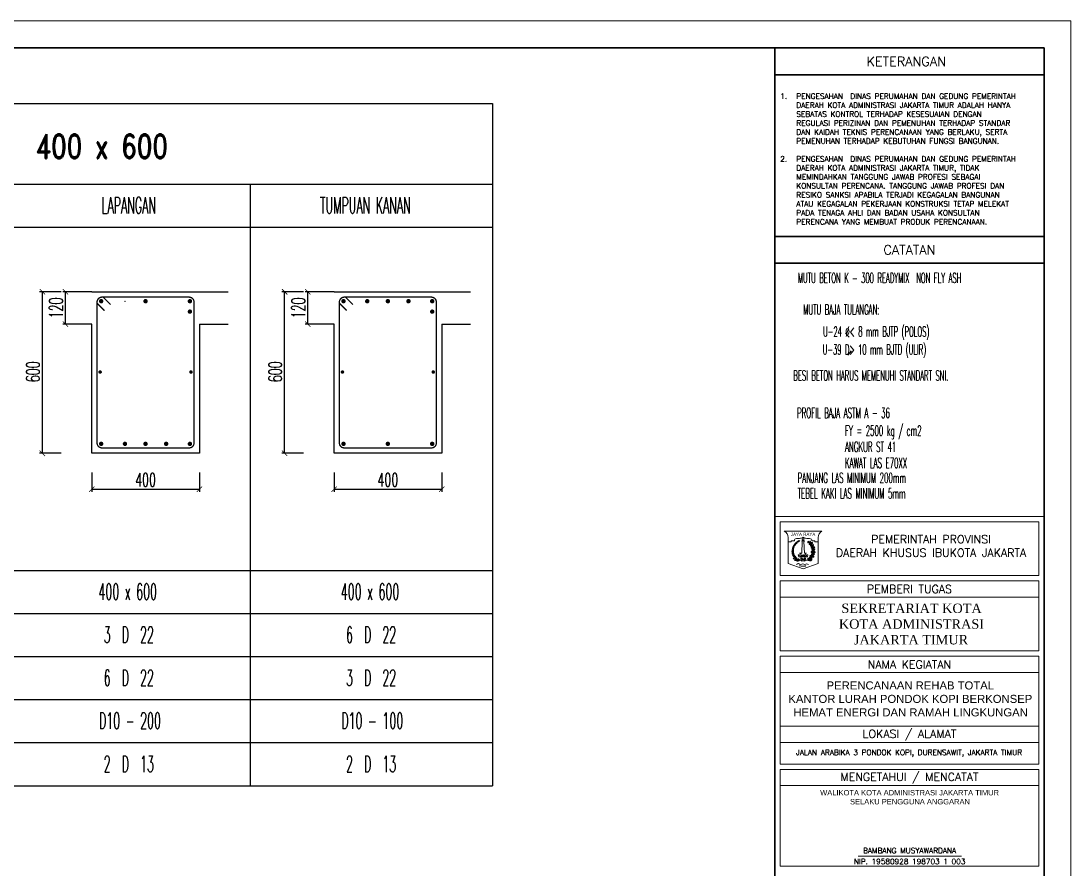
# Model space of a CAD drawing. Header units: inches. Extents: x 266054 to 836293, y -258454 to -102650.
# Drawn here: x 684946 to 704445, y -181798 to -166048 of the extents above; entities that cross this region are included whole.
import ezdxf
from ezdxf.enums import TextEntityAlignment as Align

# ---------------------------------------------------------------- set-up
doc = ezdxf.new("R2010")
doc.units = ezdxf.units.IN
doc.header["$LTSCALE"] = 800
doc.header["$MEASUREMENT"] = 0
for name, color, linetype, lineweight in [('ars', 11, 'Continuous', 0), ('BESI', 1, 'Continuous', 13), ('DIM', 251, 'Continuous', 0), ('GRS KOP', 1, 'Continuous', 35), ('hacht', 8, 'Continuous', 5), ('kop', 7, 'Continuous', 20)]:
    doc.layers.add(name, color=color, linetype=linetype, lineweight=lineweight)
for name, color, linetype in [('HAT', 8, 'Continuous'), ('LOGO', 7, 'Continuous'), ('sloop', 4, 'Continuous'), ('TEXT', 4, 'Continuous')]:
    doc.layers.add(name, color=color, linetype=linetype)
doc.styles.add('BARU', font='arial.ttf')
doc.styles.add('rm', font='romans.shx', dxfattribs={"width": 0.6, "height": 250})
doc.styles.add('ROMANS', font='romans.shx', dxfattribs={"width": 0.8, "height": 0.25})
doc.styles.get("Standard").update_dxf_attribs({"font": 'romans.shx'})
doc.styles.add('X1', font='romand.shx', dxfattribs={"width": 0.75})
doc.dimstyles.new('Copy of 100', dxfattribs={"dimtxt": 200, "dimasz": 100, "dimexe": 50, "dimexo": 100, "dimgap": 50, "dimtad": 1, "dimdec": 0, "dimzin": 0, "dimdsep": 46, "dimtxsty": 'rm', "dimblk": 'ARCHTICK', "dimcen": 0.09, "dimclrd": 16, "dimclre": 16, "dimclrt": 7, "dimadec": 0, "dimazin": 0, "dimtfac": 1, "dimtdec": 0, "dimtix": 1, "dimtmove": 2, "dimatfit": 3, "dimfxl": 0, "dimtolj": 1, "dimtzin": 0, "dimarcsym": 0})

# ---------------------------------------------------------------- blocks, each defined once
blk = doc.blocks.new('_ArchTick')
at = {"layer": 'LOGO', "color": 0, "const_width": 0.15}
blk.add_lwpolyline([(-0.5, -0.5), (0.5, 0.5)], dxfattribs=at)
blk = doc.blocks.new('*D61')
at = {"layer": 'Defpoints', "color": 0}
for p in [(685342, -171077), (685793, -171077), (685793, -174077)]:
    blk.add_point(p, dxfattribs=at)
at = {"layer": 'DIM', "color": 16, "lineweight": -2}
for p, q in [((685693, -171077), (685292, -171077)), ((685342, -174077), (685342, -171077)), ((685693, -174077), (685292, -174077))]:
    blk.add_line(p, q, dxfattribs=at)
at = {"layer": 'DIM', "color": 16, "lineweight": -2, "xscale": 100, "yscale": 100, "zscale": 100}
for p, rotation in [((685342, -171077), 90), ((685342, -174077), 270)]:
    blk.add_blockref('_ArchTick', p, dxfattribs=dict(at, rotation=rotation))
at = {"layer": 'DIM', "color": 7, "insert": (685167, -172563), "char_height": 250, "attachment_point": 5, "rotation": 90, "style": 'rm'}
blk.add_mtext('\\A1;600', dxfattribs=at)
blk = doc.blocks.new('*D62')
at = {"layer": 'Defpoints', "color": 0}
for p in [(686259, -174333), (688259, -174333), (688259, -174744)]:
    blk.add_point(p, dxfattribs=at)
at = {"layer": 'DIM', "color": 16, "lineweight": -2}
for p, q in [((686259, -174433), (686259, -174794)), ((688259, -174433), (688259, -174794)), ((686259, -174744), (688259, -174744))]:
    blk.add_line(p, q, dxfattribs=at)
at = {"layer": 'DIM', "color": 16, "lineweight": -2, "xscale": 100, "yscale": 100, "zscale": 100, "rotation": 180}
blk.add_blockref('_ArchTick', (686259, -174744), dxfattribs=at)
at = {"layer": 'DIM', "color": 16, "lineweight": -2, "xscale": 100, "yscale": 100, "zscale": 100}
blk.add_blockref('_ArchTick', (688259, -174744), dxfattribs=at)
at = {"layer": 'DIM', "color": 7, "insert": (687259, -174569), "char_height": 250, "attachment_point": 5, "style": 'rm'}
blk.add_mtext('\\A1;400', dxfattribs=at)
blk = doc.blocks.new('*D63')
at = {"layer": 'Defpoints', "color": 0}
for p in [(685771, -171077), (686223, -171077), (686223, -171677)]:
    blk.add_point(p, dxfattribs=at)
at = {"layer": 'DIM', "color": 16, "lineweight": -2}
for p, q in [((686123, -171077), (685721, -171077)), ((685771, -171677), (685771, -171077)), ((686123, -171677), (685721, -171677))]:
    blk.add_line(p, q, dxfattribs=at)
at = {"layer": 'DIM', "color": 16, "lineweight": -2, "xscale": 100, "yscale": 100, "zscale": 100}
for p, rotation in [((685771, -171077), 90), ((685771, -171677), 270)]:
    blk.add_blockref('_ArchTick', p, dxfattribs=dict(at, rotation=rotation))
at = {"layer": 'DIM', "color": 7, "insert": (685596, -171377), "char_height": 250, "attachment_point": 5, "rotation": 90, "style": 'rm'}
blk.add_mtext('\\A1;120', dxfattribs=at)
blk = doc.blocks.new('*D64')
at = {"layer": 'Defpoints', "color": 0}
for p in [(689842, -171077), (690293, -171077), (690293, -174077)]:
    blk.add_point(p, dxfattribs=at)
at = {"layer": 'DIM', "color": 16, "lineweight": -2}
for p, q in [((690193, -171077), (689792, -171077)), ((689842, -174077), (689842, -171077)), ((690193, -174077), (689792, -174077))]:
    blk.add_line(p, q, dxfattribs=at)
at = {"layer": 'DIM', "color": 16, "lineweight": -2, "xscale": 100, "yscale": 100, "zscale": 100}
for p, rotation in [((689842, -171077), 90), ((689842, -174077), 270)]:
    blk.add_blockref('_ArchTick', p, dxfattribs=dict(at, rotation=rotation))
at = {"layer": 'DIM', "color": 7, "insert": (689667, -172563), "char_height": 250, "attachment_point": 5, "rotation": 90, "style": 'rm'}
blk.add_mtext('\\A1;600', dxfattribs=at)
blk = doc.blocks.new('*D65')
at = {"layer": 'Defpoints', "color": 0}
for p in [(690759, -174333), (692759, -174333), (692759, -174744)]:
    blk.add_point(p, dxfattribs=at)
at = {"layer": 'DIM', "color": 16, "lineweight": -2}
for p, q in [((690759, -174433), (690759, -174794)), ((692759, -174433), (692759, -174794)), ((690759, -174744), (692759, -174744))]:
    blk.add_line(p, q, dxfattribs=at)
at = {"layer": 'DIM', "color": 16, "lineweight": -2, "xscale": 100, "yscale": 100, "zscale": 100, "rotation": 180}
blk.add_blockref('_ArchTick', (690759, -174744), dxfattribs=at)
at = {"layer": 'DIM', "color": 16, "lineweight": -2, "xscale": 100, "yscale": 100, "zscale": 100}
blk.add_blockref('_ArchTick', (692759, -174744), dxfattribs=at)
at = {"layer": 'DIM', "color": 7, "insert": (691759, -174569), "char_height": 250, "attachment_point": 5, "style": 'rm'}
blk.add_mtext('\\A1;400', dxfattribs=at)
blk = doc.blocks.new('*D66')
at = {"layer": 'Defpoints', "color": 0}
for p in [(690271, -171077), (690723, -171077), (690723, -171677)]:
    blk.add_point(p, dxfattribs=at)
at = {"layer": 'DIM', "color": 16, "lineweight": -2}
for p, q in [((690623, -171077), (690221, -171077)), ((690271, -171677), (690271, -171077)), ((690623, -171677), (690221, -171677))]:
    blk.add_line(p, q, dxfattribs=at)
at = {"layer": 'DIM', "color": 16, "lineweight": -2, "xscale": 100, "yscale": 100, "zscale": 100}
for p, rotation in [((690271, -171077), 90), ((690271, -171677), 270)]:
    blk.add_blockref('_ArchTick', p, dxfattribs=dict(at, rotation=rotation))
at = {"layer": 'DIM', "color": 7, "insert": (690096, -171377), "char_height": 250, "attachment_point": 5, "rotation": 90, "style": 'rm'}
blk.add_mtext('\\A1;120', dxfattribs=at)
blk = doc.blocks.new('kop')
at = {"layer": 'ars'}
for p, q in [((74.316, 35.599), (74.29, 35.614)), ((74.328, 35.595), (74.333, 35.581)), ((74.373, 35.526), (74.347, 35.541)), ((74.373, 35.526), (74.375, 35.555)), ((74.395, 35.468), (74.406, 35.457)), ((74.416, 35.202), (74.401, 35.228)), ((74.408, 35.467), (74.408, 35.452)), ((74.429, 35.366), (74.409, 35.388)), ((74.416, 35.202), (74.434, 35.225)), ((74.425, 35.289), (74.43, 35.273)), ((74.429, 35.366), (74.437, 35.394)), ((74.436, 35.304), (74.431, 35.29)), ((74.267, 34.989), (74.296, 34.992)), ((74.332, 35.048), (74.331, 35.078)), ((74.347, 35.066), (74.372, 35.081))]:
    blk.add_line(p, q, dxfattribs=at)
for centre, radius, start, end in [((74.072, 35.315), 0.405, 114.0856, 237.6325), ((73.736, 35.493), 0.0488, 150.2996, 214.761), ((73.654, 35.489), 0.0488, 330.2996, 34.761), ((73.743, 35.451), 0.0488, 98.58, 163.0414), ((73.689, 35.513), 0.0488, 278.58, 343.0414), ((73.756, 35.528), 0.0488, 145.7989, 210.2603), ((73.673, 35.531), 0.0488, 325.7989, 30.2603), ((73.71, 35.552), 0.0488, 274.0793, 338.5407), ((73.759, 35.485), 0.0488, 94.0793, 158.5407), ((73.78, 35.56), 0.0488, 139.3679, 203.8292), ((73.698, 35.572), 0.0488, 319.3679, 23.8292), ((73.778, 35.517), 0.0488, 87.6483, 152.1096), ((73.737, 35.589), 0.0488, 267.6483, 332.1096), ((73.807, 35.589), 0.0488, 133.8416, 198.303), ((73.727, 35.609), 0.0488, 313.8416, 18.303), ((73.801, 35.547), 0.0488, 82.122, 146.5834), ((73.767, 35.622), 0.0488, 262.122, 326.5834), ((73.831, 35.612), 0.0439, 126.6239, 191.0853), ((73.761, 35.639), 0.0439, 306.6239, 11.0853), ((73.821, 35.575), 0.0439, 74.9043, 139.3657), ((73.799, 35.646), 0.0439, 254.9043, 319.3657), ((73.848, 35.632), 0.0352, 123.961, 188.4223), ((73.794, 35.656), 0.0352, 303.961, 8.4223), ((73.839, 35.603), 0.0352, 72.2414, 136.7027), ((73.824, 35.66), 0.0352, 252.2414, 316.7027), ((73.821, 35.676), 0.0352, 297.7406, 2.2019), ((73.873, 35.647), 0.0352, 117.7406, 182.2019), ((73.86, 35.619), 0.0352, 66.021, 130.4823), ((73.852, 35.677), 0.0352, 246.021, 310.4823), ((73.892, 35.661), 0.0281, 113.4007, 177.862), ((73.852, 35.688), 0.0281, 293.4007, 357.862), ((73.88, 35.64), 0.0281, 61.6811, 126.1424), ((73.877, 35.687), 0.0281, 241.6811, 306.1424), ((73.876, 35.701), 0.0281, 293.4007, 357.862), ((73.915, 35.674), 0.0281, 113.4007, 177.862), ((73.904, 35.653), 0.0281, 61.6811, 126.1424), ((73.901, 35.7), 0.0281, 241.6811, 306.1424), ((73.911, 35.713), 0.0281, 260.9368, 325.3982), ((73.93, 35.669), 0.0281, 80.9368, 145.3982), ((74.027, 35.315), 0.405, 302.3675, 44.4851), ((74.279, 35.674), 0.0613, 235.5154, 280.6207), ((74.24, 35.613), 0.0507, 1.4248, 71.624), ((74.336, 35.601), 0.0613, 235.5154, 280.6207), ((74.383, 35.652), 0.0795, 151.1819, 225.9956), ((74.296, 35.54), 0.0507, 1.4248, 71.624), ((74.32, 35.44), 0.0795, 20.9123, 95.7261), ((74.387, 35.547), 0.0795, 200.9123, 275.7261), ((74.259, 35.633), 0.0795, 331.1819, 45.9956), ((74.406, 35.596), 0.0507, 162.5946, 232.7938), ((74.333, 35.6), 0.0613, 313.598, 358.7033), ((74.479, 35.504), 0.0795, 133.1999, 208.0136), ((74.354, 35.525), 0.0795, 313.1999, 28.0136), ((73.61, 35.253), 0.061, 2.2926, 66.7539), ((73.696, 35.312), 0.061, 182.2926, 246.7539), ((73.623, 35.191), 0.061, 12.6628, 77.1241), ((73.696, 35.264), 0.061, 192.6628, 257.1241), ((73.7, 35.362), 0.061, 172.3995, 236.8608), ((73.607, 35.319), 0.061, 352.3995, 56.8608), ((73.702, 35.225), 0.061, 200.2151, 264.6765), ((73.639, 35.143), 0.061, 20.2151, 84.6765), ((73.711, 35.414), 0.061, 164.619, 229.0804), ((73.612, 35.384), 0.061, 344.619, 49.0804), ((73.715, 35.183), 0.061, 206.1601, 270.6214), ((73.661, 35.095), 0.061, 26.1601, 90.6214), ((73.728, 35.316), 0.061, 120.6799, 185.1412), ((73.636, 35.364), 0.061, 300.6799, 5.1412), ((73.717, 35.456), 0.0488, 158.8649, 223.3262), ((73.73, 35.271), 0.061, 130.573, 195.0343), ((73.647, 35.424), 0.061, 292.8994, 357.3608), ((73.732, 35.365), 0.061, 112.8994, 177.3608), ((73.632, 35.302), 0.061, 310.573, 15.0343), ((73.636, 35.44), 0.0488, 338.8649, 43.3262), ((73.738, 35.23), 0.061, 140.9432, 205.4045), ((73.667, 35.469), 0.0488, 287.1453, 351.6066), ((73.73, 35.415), 0.0488, 107.1453, 171.6066), ((73.736, 35.145), 0.061, 208.508, 272.9693), ((73.685, 35.055), 0.061, 28.508, 92.9693), ((73.635, 35.243), 0.061, 320.9432, 25.4045), ((73.751, 35.19), 0.061, 140.9432, 205.4045), ((73.649, 35.203), 0.061, 320.9432, 25.4045), ((73.768, 35.153), 0.061, 146.9028, 211.3642), ((73.665, 35.155), 0.061, 326.9028, 31.3642), ((73.791, 35.115), 0.061, 146.6953, 211.1566), ((73.688, 35.117), 0.061, 326.6953, 31.1566), ((73.816, 35.084), 0.061, 144.8635, 209.3249), ((73.713, 35.089), 0.061, 324.8635, 29.3249), ((74.361, 35.052), 0.0795, 137.1076, 211.9214), ((74.235, 35.064), 0.0795, 317.1076, 31.9214), ((74.377, 35.119), 0.0613, 176.9872, 222.0926), ((74.304, 35.12), 0.0507, 302.8967, 13.0959), ((74.439, 35.186), 0.0795, 153.0891, 227.9029), ((74.422, 35.286), 0.0613, 205.6201, 250.7254), ((74.314, 35.163), 0.0795, 333.0891, 47.9029), ((74.417, 35.449), 0.0613, 217.2288, 262.3342), ((74.423, 35.078), 0.0507, 106.5818, 176.781), ((74.458, 35.361), 0.0795, 171.1641, 245.9779), ((74.347, 35.301), 0.0795, 351.1641, 65.9779), ((74.361, 35.403), 0.0507, 343.1383, 53.3375), ((74.357, 35.252), 0.0507, 331.5296, 41.7288), ((74.396, 35.228), 0.0795, 271.02, 345.8338), ((74.475, 35.129), 0.0795, 91.02, 165.8338), ((74.476, 35.427), 0.0507, 150.0679, 220.2671), ((74.483, 35.241), 0.0507, 128.2781, 198.4773), ((74.425, 35.285), 0.0613, 279.2815, 324.3868), ((74.405, 35.377), 0.0795, 293.3027, 8.1164), ((74.515, 35.315), 0.0795, 113.3027, 188.1164), ((74.406, 35.447), 0.0613, 301.0712, 346.1766), ((73.716, 35.015), 0.061, 40.0311, 104.4924), ((73.747, 35.113), 0.061, 220.0311, 284.4924), ((73.75, 34.978), 0.061, 49.2006, 113.662), ((73.766, 35.08), 0.061, 229.2006, 293.662), ((73.785, 34.949), 0.061, 44.4223, 108.8836), ((73.809, 35.049), 0.061, 224.4223, 288.8836), ((73.844, 35.054), 0.061, 144.4903, 208.9516), ((73.741, 35.059), 0.061, 324.4903, 28.9516), ((73.875, 35.031), 0.061, 156.1803, 220.6416), ((73.773, 35.016), 0.061, 336.1803, 40.6416), ((74.342, 34.969), 0.0507, 83.4432, 153.6424), ((74.332, 35.042), 0.0613, 234.4466, 279.5519), ((74.364, 34.993), 0.0612, 69.8962, 144.7099), ((74.335, 35.085), 0.0612, 249.8962, 324.7099), ((74.386, 35.141), 0.0613, 257.5851, 302.6905)]:
    blk.add_arc(centre, radius, start, end, dxfattribs=at)
at = {"layer": 'ars', "color": 11}
for centre, radius, start, end in [((74.285, 34.995), 0.0613, 158.8696, 203.9749), ((74.216, 35.02), 0.0507, 284.779, 354.9783), ((74.235, 34.986), 0.016, 270, 302.3675)]:
    blk.add_arc(centre, radius, start, end, dxfattribs=at)
at = {"layer": 'ars'}
for points, start_tangent, end_tangent in [([(74.256, 35.651), (74.261, 35.634), (74.244, 35.624), (74.224, 35.623), (74.22, 35.64), (74.234, 35.661), (74.239, 35.672), (74.256, 35.663), (74.256, 35.651)], (0.714442, -0.699695), (0.714442, -0.699695)), ([(74.313, 35.578), (74.318, 35.561), (74.301, 35.551), (74.281, 35.55), (74.277, 35.567), (74.29, 35.588), (74.296, 35.599), (74.312, 35.589), (74.313, 35.578)], (0.714442, -0.699695), (0.714442, -0.699695)), ([(74.365, 35.605), (74.376, 35.591), (74.394, 35.598), (74.407, 35.615), (74.395, 35.627), (74.37, 35.629), (74.358, 35.631), (74.356, 35.612), (74.365, 35.605)], (0.149901, -0.988701), (0.149901, -0.988701)), ([(74.345, 35.127), (74.333, 35.113), (74.316, 35.122), (74.305, 35.139), (74.317, 35.151), (74.342, 35.151), (74.354, 35.152), (74.355, 35.133), (74.345, 35.127)], (-0.223771, -0.974642), (-0.223771, -0.974642)), ([(74.388, 35.435), (74.388, 35.416), (74.369, 35.412), (74.349, 35.418), (74.351, 35.435), (74.37, 35.451), (74.378, 35.459), (74.391, 35.445), (74.388, 35.435)], (0.458819, -0.88853), (0.458819, -0.88853)), ([(74.39, 35.277), (74.386, 35.26), (74.366, 35.259), (74.348, 35.269), (74.353, 35.285), (74.375, 35.297), (74.385, 35.303), (74.395, 35.287), (74.39, 35.277)], (0.270637, -0.962681), (0.270637, -0.962681)), ([(74.408, 35.117), (74.403, 35.1), (74.419, 35.089), (74.439, 35.088), (74.443, 35.104), (74.431, 35.126), (74.426, 35.137), (74.409, 35.128), (74.408, 35.117)], (-0.735998, -0.676983), (-0.735998, -0.676983)), ([(74.438, 35.445), (74.446, 35.429), (74.465, 35.432), (74.481, 35.445), (74.473, 35.46), (74.449, 35.467), (74.438, 35.472), (74.431, 35.453), (74.438, 35.445)], (-0.068112, -0.997678), (-0.068112, -0.997678)), ([(74.454, 35.272), (74.455, 35.253), (74.474, 35.25), (74.494, 35.256), (74.492, 35.273), (74.472, 35.288), (74.463, 35.297), (74.451, 35.282), (74.454, 35.272)], (-0.433585, -0.901113), (-0.433585, -0.901113)), ([(74.257, 35.013), (74.242, 35.004), (74.228, 35.018), (74.222, 35.037), (74.238, 35.045), (74.261, 35.037), (74.273, 35.034), (74.268, 35.016), (74.257, 35.013)], (-0.515761, -0.856733), (-0.515761, -0.856733)), ([(74.343, 35.011), (74.331, 34.997), (74.342, 34.981), (74.36, 34.972), (74.371, 34.985), (74.367, 35.01), (74.367, 35.022), (74.348, 35.021), (74.343, 35.011)], (-0.942817, -0.33331), (-0.942817, -0.33331))]:
    blk.add_spline(points, degree=3, dxfattribs=dict(at, start_tangent=start_tangent, end_tangent=end_tangent))
for points in [[(74.24, 34.97), (74.265, 34.975), (74.316, 34.973), (74.354, 34.955)], [(74.24, 34.97), (74.263, 34.959), (74.313, 34.947), (74.354, 34.955)]]:
    blk.add_spline(points, degree=3, dxfattribs=at)
at = {"layer": 'GRS KOP'}
for p, q in [((73, 1), (73, 54)), ((83, 1), (83, 54)), ((73, 53), (83, 53)), ((73, 47), (83, 47)), ((73, 46), (83, 46))]:
    blk.add_line(p, q, dxfattribs=at)
blk.add_lwpolyline([(1, 54), (83, 54), (83, 1), (1, 1)], close=True, dxfattribs=at)
at = {"layer": 'kop', "color": 7}
for p, q in [((84, 55), (0, 55)), ((84, 55), (84, 0)), ((84, 55), (84, 0)), ((73.999, 35.69), (74.099, 35.69)), ((74.019, 35.67), (73.999, 35.23)), ((74.029, 35.698), (74.069, 35.698)), ((74.079, 35.67), (74.099, 35.23)), ((73.869, 35.17), (73.919, 35.17)), ((73.869, 35.17), (73.889, 35.09)), ((73.919, 35.23), (73.919, 35.228)), ((73.919, 35.23), (73.999, 35.23)), ((73.919, 35.228), (73.924, 35.228)), ((73.919, 35.17), (73.929, 35.13)), ((73.929, 35.13), (74.17, 35.13)), ((73.989, 35.15), (74.029, 35.15)), ((74.069, 35.15), (74.109, 35.15)), ((74.099, 35.23), (74.18, 35.23)), ((74.17, 35.13), (74.18, 35.17)), ((74.175, 35.228), (74.18, 35.228)), ((74.18, 35.23), (74.18, 35.228)), ((74.18, 35.17), (74.229, 35.17)), ((74.209, 35.09), (74.229, 35.17)), ((73.889, 35.09), (74.209, 35.09))]:
    blk.add_line(p, q, dxfattribs=at)
at = {"layer": 'kop'}
for p, q in [((83, 36.6), (73, 36.6)), ((73.2, 34.4), (73.2, 36.4)), ((82.8, 36.4), (73.2, 36.4)), ((82.8, 34.4), (82.8, 36.4)), ((82.8, 34.4), (73.2, 34.4)), ((73.2, 31.6), (73.2, 34.2)), ((82.8, 34.2), (73.2, 34.2)), ((82.8, 31.6), (82.8, 34.2)), ((82.8, 33.6), (73.2, 33.6)), ((82.8, 31.6), (73.2, 31.6)), ((73.2, 27.4), (73.2, 31.4)), ((82.8, 31.4), (73.2, 31.4)), ((82.8, 27.4), (82.8, 31.4)), ((82.8, 30.8), (73.2, 30.8)), ((82.8, 28.8), (73.2, 28.8)), ((82.8, 28.2), (73.2, 28.2)), ((82.8, 27.4), (73.2, 27.4)), ((73.2, 23.6), (73.2, 27.2)), ((82.8, 27.2), (73.2, 27.2)), ((82.8, 23.6), (82.8, 27.2)), ((82.8, 26.6), (73.2, 26.6)), ((76.089, 23.976), (79.928, 23.976)), ((82.8, 23.6), (73.2, 23.6))]:
    blk.add_line(p, q, dxfattribs=at)
at = {"layer": 'kop', "color": 5}
for p, q in [((74.749, 36.05), (73.35, 36.05)), ((73.489, 35.81), (73.489, 34.85)), ((73.489, 35.65), (73.609, 35.65)), ((73.609, 35.69), (73.609, 35.65)), ((73.609, 35.69), (73.729, 35.69)), ((73.729, 35.73), (73.729, 35.69)), ((74.369, 35.73), (74.369, 35.69)), ((74.489, 35.69), (74.369, 35.69)), ((74.489, 35.69), (74.489, 35.65)), ((74.609, 35.65), (74.489, 35.65)), ((74.609, 35.81), (74.609, 34.85)), ((73.489, 34.85), (74.049, 34.65)), ((74.019, 34.95), (73.965, 35.022)), ((74.049, 34.986), (73.997, 35.046)), ((74.019, 34.95), (74.004, 34.93)), ((74.049, 34.986), (74.101, 35.046)), ((74.049, 34.65), (74.609, 34.85)), ((74.079, 34.95), (74.133, 35.022)), ((74.079, 34.95), (74.094, 34.93))]:
    blk.add_line(p, q, dxfattribs=at)
at = {"layer": 'kop', "color": 7}
for points in [[(74.029, 35.698), (74.027, 35.701), (74.025, 35.704), (74.024, 35.707), (74.023, 35.71), (74.022, 35.713), (74.021, 35.715), (74.021, 35.718), (74.02, 35.72), (74.02, 35.723), (74.02, 35.725), (74.02, 35.728), (74.02, 35.731), (74.021, 35.733), (74.021, 35.736), (74.022, 35.738), (74.023, 35.741), (74.025, 35.743), (74.026, 35.746), (74.028, 35.749), (74.031, 35.753), (74.034, 35.758), (74.038, 35.763), (74.043, 35.77), (74.049, 35.778)], [(74.069, 35.698), (74.072, 35.701), (74.074, 35.704), (74.075, 35.707), (74.076, 35.71), (74.077, 35.713), (74.078, 35.715), (74.078, 35.718), (74.079, 35.72), (74.079, 35.723), (74.079, 35.725), (74.079, 35.728), (74.079, 35.731), (74.078, 35.733), (74.077, 35.736), (74.077, 35.738), (74.076, 35.741), (74.074, 35.743), (74.073, 35.746), (74.071, 35.749), (74.068, 35.753), (74.065, 35.758), (74.061, 35.763), (74.056, 35.77), (74.049, 35.778)]]:
    blk.add_lwpolyline(points, dxfattribs=at)
at = {"layer": 'kop', "color": 1}
blk.add_lwpolyline([(73.864, 34.97), (74.235, 34.97)], close=True, dxfattribs=at)
at = {"layer": 'kop', "color": 5}
for points in [[(74.004, 34.97), (73.974, 34.93)], [(74.094, 34.97), (74.124, 34.93)]]:
    blk.add_lwpolyline(points, dxfattribs=at)
for centre, radius, start, end in [((73.214, 35.81), 0.276, 0, 60.5129), ((74.885, 35.81), 0.276, 119.4871, 180), ((73.769, 35.73), 0.04, 90, 180), ((74.329, 35.73), 0.04, 0, 90), ((73.981, 35.034), 0.02, 36.8699, 216.8699), ((74.117, 35.034), 0.02, 323.1301, 143.1301)]:
    blk.add_arc(centre, radius, start, end, dxfattribs=at)
at = {"layer": 'kop', "color": 7}
for centre, radius, start, end in [((73.992, 35.663), 0.0283, 15, 75), ((74.107, 35.663), 0.0283, 105, 165), ((73.874, 35.119), 0.12, 15, 65.3894), ((74.049, 35.15), 0.02, 0, 180), ((74.225, 35.119), 0.12, 114.6106, 165)]:
    blk.add_arc(centre, radius, start, end, dxfattribs=at)
at = {"layer": 'kop', "color": 1}
blk.add_arc((73.864, 34.986), 0.016, 237.6325, 270, dxfattribs=at)
at = {"layer": 'kop', "color": 5}
for points in [[(74.049, 35.83), (74.026, 35.807), (73.995, 35.793), (73.915, 35.782), (73.841, 35.777), (73.769, 35.77)], [(74.049, 35.83), (74.073, 35.807), (74.104, 35.793), (74.184, 35.782), (74.258, 35.777), (74.329, 35.77)], [(73.817, 34.99), (73.8, 34.984), (73.769, 34.992), (73.719, 35.01), (73.685, 35.041)], [(73.833, 34.971), (73.81, 34.967), (73.791, 34.959), (73.758, 34.956), (73.727, 34.964)], [(73.876, 34.965), (73.861, 34.956), (73.828, 34.952), (73.8, 34.952), (73.786, 34.948)], [(73.809, 34.807), (73.883, 34.844), (73.957, 34.807), (74.044, 34.833), (74.12, 34.809), (74.194, 34.83), (74.244, 34.817)], [(73.919, 34.97), (73.899, 34.959), (73.887, 34.947), (73.846, 34.932), (73.828, 34.937)], [(73.907, 34.984), (73.879, 34.986), (73.865, 34.993), (73.845, 34.993)], [(73.919, 34.97), (73.906, 34.996), (73.879, 35.02), (73.876, 35.031)], [(73.914, 34.747), (73.954, 34.759), (73.999, 34.744), (74.049, 34.753), (74.094, 34.744), (74.126, 34.758), (74.151, 34.749)]]:
    blk.add_spline(points, degree=3, dxfattribs=at)
at = {"layer": 'TEXT'}
for p, q in [((75.623, 43.403), (75.76, 43.254)), ((75.835, 42.745), (75.7, 42.589))]:
    blk.add_line(p, q, dxfattribs=at)
at = {"layer": 'kop'}
for s, height, p in [('KETERANGAN ', 0.35, (78, 53.5)), ('CATATAN', 0.35, (78, 46.5)), ('PEMERINTAH PROVINSI', 0.29998, (78.8, 35.75)), ('DAERAH KHUSUS IBUKOTA JAKARTA', 0.29998, (78.8, 35.25)), ('PEMBERI TUGAS', 0.3, (78, 33.9)), ('NAMA KEGIATAN', 0.3, (78, 31.1)), ('LOKASI / ALAMAT', 0.3, (78, 28.5)), ('JALAN ARABIKA 3 PONDOK KOPI, DURENSAWIT, JAKARTA TIMUR', 0.2, (77.986, 27.8)), ('MENGETAHUI / MENCATAT', 0.3, (78, 26.9)), ('BAMBANG MUSYAWARDANA', 0.19926, (78.007, 24.183)), ('NIP. 19580928 198703 1 003', 0.19926, (78.007, 23.78))]:
    blk.add_text(s, height=height, dxfattribs=at).set_placement(p, align=Align.MIDDLE)
at = {"layer": 'kop', "color": 5, "style": 'BARU', "width": 0.9}
blk.add_text('JAYA RAYA', height=0.12, dxfattribs=at).set_placement((74.049, 35.93), align=Align.MIDDLE)
at = {"layer": 'kop', "insert": (73.2, 49.875), "char_height": 0.2, "width": 9.6, "attachment_point": 4}
blk.add_mtext('\\pi-0.6,l0.6,t0.6;1.^IPENGESAHAN  DINAS PERUMAHAN DAN GEDUNG PEMERINTAH DAERAH KOTA ADMINISTRASI JAKARTA TIMUR ADALAH HANYA SEBATAS KONTROL TERHADAP KESESUAIAN DENGAN REGULASI PERIZINAN DAN PEMENUHAN TERHADAP STANDAR DAN KAIDAH TEKNIS PERENCANAAN YANG BERLAKU, SERTA PEMENUHAN TERHADAP KEBUTUHAN FUNGSI BANGUNAN.\\P\\P2.^IPENGESAHAN  DINAS PERUMAHAN DAN GEDUNG PEMERINTAH DAERAH KOTA ADMINISTRASI JAKARTA TIMUR, TIDAK MEMINDAHKAN TANGGUNG JAWAB PROFESI SEBAGAI KONSULTAN PERENCANA. TANGGUNG JAWAB PROFESI DAN RESIKO SANKSI APABILA TERJADI KEGAGALAN BANGUNAN ATAU KEGAGALAN PEKERJAAN KONSTRUKSI TETAP MELEKAT PADA TENAGA AHLI DAN BADAN USAHA KONSULTAN PERENCANA YANG MEMBUAT PRODUK PERENCANAAN.', dxfattribs=at)
at = {"layer": 'kop', "attachment_point": 1, "style": 'BARU'}
for s, width, insert, char_height in [('\\pi1.4375;{\\fRomantic|b0|i0|c2|p2;SEKRETARIAT KOTA\\P\\pi1.3461;KOTA ADMINISTRASI\\P\\pi1.9027;JAKARTA TIMUR}', 7.94943, (74.033, 33.359), 0.35), ('\\pi1.4591;PERENCANAAN REHAB TOTAL\\P\\pi0.039313;KANTOR LURAH PONDOK KOPI BERKONSEP\\P\\pi0.2239;HEMAT ENERGI DAN RAMAH LINGKUNGAN', 9.08886, (73.464, 30.469), 0.3), ('\\pi0.65609;WALIKOTA KOTA ADMINISTRASI JAKARTA TIMUR\\P\\pi1.7645;SELAKU PENGGUNA ANGGARAN', 7.94943, (74.027, 26.434), 0.2)]:
    blk.add_mtext_dynamic_manual_height_columns(s, width=width, gutter_width=1.5, heights=[0], dxfattribs=dict(at, insert=insert, char_height=char_height))
at = {"layer": 'kop', "style": 'BARU', "flags": 4}
for p, height in [((73.8, 5.4), 0.35), ((80.303, 5.382), 0.25), ((73.8, 4.9), 0.35), ((80.303, 4.882), 0.25), ((73.8, 4.4), 0.35), ((80.303, 4.382), 0.25)]:
    blk.add_attdef('-', p, '', height=height, dxfattribs=at)
at = {"layer": 'kop', "flags": 4}
for tag, p in [('AR-00', (78.057, 2.648)), ('00', (81.238, 2.647))]:
    blk.add_attdef(tag, text='', height=0.35, dxfattribs=at).set_placement(p, align=Align.MIDDLE)
at = {"layer": 'TEXT', "style": 'ROMANS', "width": 0.5}
for s, height, p in [('MUTU BETON K - 300 READYMIX  NON FLY ASH', 0.37163, (73.854, 45.268)), (' BESI BETON HARUS MEMENUHI STANDART SNI.', 0.37163, (73.56, 41.646)), ('PROFIL BAJA ASTM A - 36 ', 0.38138, (73.826, 40.251)), ('FY = 2500 kg / cm2', 0.38138, (75.607, 39.592)), ('ANGKUR ST 41', 0.38138, (75.607, 38.99)), ('KAWAT LAS E70XX', 0.38138, (75.607, 38.393)), ('PANJANG LAS MINIMUM 200mm', 0.38138, (73.845, 37.84)), ('TEBEL KAKI LAS MINIMUM 5mm', 0.38138, (73.845, 37.26))]:
    blk.add_text(s, height=height, dxfattribs=at).set_placement(p)
for s, p in [('MUTU BAJA TULANGAN:', (75.47, 44.278)), ('U-24 %%C< 8 mm BJTP (POLOS)', (76.767, 43.437)), ('U-39 D> 10 mm BJTD (ULIR)', (76.699, 42.77))]:
    blk.add_text(s, height=0.37163, dxfattribs=at).set_placement(p, align=Align.MIDDLE)

msp = doc.modelspace()

# ---------------------------------------------------------------- linework, layer by layer
for p, q in [((680203.5, -167579.2), (693703.5, -167579.2)), ((680203.5, -169079.2), (693703.5, -169079.2)), ((680203.5, -169879.2), (693703.5, -169879.2)), ((680203.5, -176251.4), (693703.5, -176251.4)), ((680203.5, -177051.4), (693703.5, -177051.4)), ((680203.5, -177851.4), (693703.5, -177851.4)), ((680203.5, -178651.4), (693703.5, -178651.4)), ((680203.5, -179451.4), (693703.5, -179451.4)), ((680203.5, -180251.4), (693703.5, -180251.4))]:
    msp.add_line(p, q)
at = {"ltscale": 3}
for p, q in [((693703.5, -167579.2), (693703.5, -180251.4)), ((689203.5, -169079.2), (689203.5, -180251.4)), ((689203.5, -169079.2), (689203.5, -180251.4))]:
    msp.add_line(p, q, dxfattribs=at)
at = {"layer": 'BESI', "const_width": 25}
for points in [[(686495.1, -171426.5), (686358.7, -171290.1), (686358.7, -171266.9, -0.4142136), (686448.7, -171176.9), (688068.7, -171176.9, -0.4142136), (688158.7, -171266.9), (688158.7, -173886.9, -0.4142136), (688068.7, -173976.9), (686448.7, -173976.9, -0.4142136), (686358.7, -173886.9), (686358.7, -171266.9, -0.4142136), (686448.7, -171176.9), (686471.8, -171176.9), (686608.3, -171313.4)], [(690995.1, -171426.5), (690858.7, -171290.1), (690858.7, -171266.9, -0.4142136), (690948.7, -171176.9), (692568.7, -171176.9, -0.4142136), (692658.7, -171266.9), (692658.7, -173886.9, -0.4142136), (692568.7, -173976.9), (690948.7, -173976.9, -0.4142136), (690858.7, -173886.9), (690858.7, -171266.9, -0.4142136), (690948.7, -171176.9), (690971.8, -171176.9), (691108.3, -171313.4)]]:
    msp.add_lwpolyline(points, format="xyb", dxfattribs=at)
at = {"layer": 'hacht'}
for p in [(686876.1, -171252.2), (687258.7, -171252.2), (691376.1, -171252.2), (691758.7, -171252.2), (686876.1, -173901.7)]:
    msp.add_point(p, dxfattribs=at)
at = {"layer": 'HAT'}
for points, const_width in [([(686414.5, -171252.2, 1), (686455.3, -171252.2, 1)], 40.8), ([(687238.3, -171252.2, 1), (687279.1, -171252.2, 1)], 40.8), ([(688102.9, -171252.2, -1), (688062.1, -171252.2, -1)], 40.8), ([(690914.5, -171252.2, 1), (690955.3, -171252.2, 1)], 40.8), ([(691355.7, -171252.2, 1), (691396.5, -171252.2, 1)], 40.8), ([(691738.3, -171252.2, 1), (691779.1, -171252.2, 1)], 40.8), ([(692161.6, -171252.2, -1), (692120.8, -171252.2, -1)], 40.8), ([(692602.9, -171252.2, -1), (692562.1, -171252.2, -1)], 40.8), ([(688102.9, -171445.8, -1), (688062.1, -171445.8, -1)], 40.8), ([(692602.9, -171445.8, -1), (692562.1, -171445.8, -1)], 40.8), ([(686399.4, -172567.8, -1), (686431.8, -172567.8, -1)], 32.4), ([(688118, -172567.8, 1), (688085.6, -172567.8, 1)], 32.4), ([(690899.4, -172567.8, -1), (690931.8, -172567.8, -1)], 32.4), ([(692618, -172567.8, 1), (692585.6, -172567.8, 1)], 32.4), ([(686414.5, -173901.7, -1), (686455.3, -173901.7, -1)], 40.8), ([(686855.7, -173901.7, -1), (686896.5, -173901.7, -1)], 40.8), ([(687238.3, -173901.7, -1), (687279.1, -173901.7, -1)], 40.8), ([(687661.6, -173901.7, 1), (687620.8, -173901.7, 1)], 40.8), ([(688102.9, -173901.7, 1), (688062.1, -173901.7, 1)], 40.8), ([(690914.5, -173901.7, -1), (690955.3, -173901.7, -1)], 40.8), ([(691738.3, -173901.7, -1), (691779.1, -173901.7, -1)], 40.8), ([(692602.9, -173901.7, 1), (692562.1, -173901.7, 1)], 40.8)]:
    msp.add_lwpolyline(points, format="xyb", close=True, dxfattribs=dict(at, const_width=const_width))
at = {"layer": 'sloop'}
for p, q in [((686258.7, -171076.9), (685762.9, -171076.9)), ((686258.7, -171076.9), (688258.7, -171076.9)), ((688258.7, -171076.9), (688791.8, -171076.9)), ((690758.7, -171076.9), (690262.9, -171076.9)), ((690758.7, -171076.9), (692758.7, -171076.9)), ((692758.7, -171076.9), (693291.8, -171076.9)), ((686258.7, -171676.9), (685762.9, -171676.9)), ((686258.7, -174076.9), (686258.7, -171676.9)), ((688258.7, -171676.9), (688258.7, -174076.9)), ((688258.7, -171676.9), (688791.8, -171676.9)), ((690758.7, -171676.9), (690262.9, -171676.9)), ((690758.7, -174076.9), (690758.7, -171676.9)), ((692758.7, -171676.9), (692758.7, -174076.9)), ((692758.7, -171676.9), (693291.8, -171676.9)), ((688258.7, -174076.9), (686258.7, -174076.9)), ((692758.7, -174076.9), (690758.7, -174076.9))]:
    msp.add_line(p, q, dxfattribs=at)

# ---------------------------------------------------------------- block references
at = {"layer": 'kop', "xscale": 500, "yscale": 500, "zscale": 500}
msp.add_blockref('kop', (662445.3, -193548), dxfattribs=at)

# ---------------------------------------------------------------- texts
at = {"layer": 'TEXT'}
for s, height, style, width, p in [('400 x 600', 450, 'X1', 0.75, (685215.6, -168600.3)), ('LAPANGAN ', 300, 'ROMANS', 0.5, (686442.1, -169620.9)), ('TUMPUAN KANAN', 300, 'ROMANS', 0.5, (690497.9, -169620.9)), ('400 x 600', 300, 'ROMANS', 0.5, (686384.6, -176796.6)), ('400 x 600', 300, 'ROMANS', 0.5, (690884.6, -176796.6)), ('3  D  22', 300, 'ROMANS', 0.5, (686481.2, -177596.6)), ('6  D  22', 300, 'ROMANS', 0.5, (690981.2, -177596.6)), ('6  D  22', 300, 'ROMANS', 0.5, (686481.2, -178396.6)), ('3  D  22', 300, 'ROMANS', 0.5, (690981.2, -178396.6)), ('D10 - 200', 300, 'ROMANS', 0.5, (686393.7, -179193.1)), ('D10 - 100', 300, 'ROMANS', 0.5, (690893.7, -179193.1)), ('2  D  13', 300, 'ROMANS', 0.5, (686481.2, -179996.6)), ('2  D  13', 300, 'ROMANS', 0.5, (690981.2, -179996.6))]:
    msp.add_text(s, height=height, dxfattribs=dict(at, style=style, width=width)).set_placement(p)

# ---------------------------------------------------------------- dimensions: what is measured, and where the dimension line sits
at = {"layer": 'DIM'}
for base, p1, p2, picture, middle in [((685341.5, -171076.9), (685793.2, -174076.9), (685793.2, -171076.9), '*D61', (685166.5, -172562.7)), ((689841.5, -171076.9), (690293.2, -174076.9), (690293.2, -171076.9), '*D64', (689666.5, -172562.7))]:
    dim = msp.add_linear_dim(base=base, p1=p1, p2=p2, angle=90, dimstyle='Copy of 100', override={"dimlfac": 0.2}, dxfattribs=at)
    dim.commit()
    dim.dimension.update_dxf_attribs({"geometry": picture, "text_midpoint": middle, "dimtype": 160})
for base, p1, p2, picture, middle in [((685770.9, -171076.9), (686222.6, -171676.9), (686222.6, -171076.9), '*D63', (685595.9, -171376.9)), ((690270.9, -171076.9), (690722.6, -171676.9), (690722.6, -171076.9), '*D66', (690095.9, -171376.9))]:
    dim = msp.add_linear_dim(base=base, p1=p1, p2=p2, angle=90, dimstyle='Copy of 100', override={"dimlfac": 0.2}, dxfattribs=at)
    dim.commit()
    dim.dimension.update_dxf_attribs({"geometry": picture, "text_midpoint": middle})
for base, p1, p2, picture, middle in [((688258.7, -174744.2), (686258.7, -174333.2), (688258.7, -174333.2), '*D62', (687258.7, -174569.2)), ((692758.7, -174744.2), (690758.7, -174333.2), (692758.7, -174333.2), '*D65', (691758.7, -174569.2))]:
    dim = msp.add_linear_dim(base=base, p1=p1, p2=p2, dimstyle='Copy of 100', override={"dimlfac": 0.2}, dxfattribs=at)
    dim.commit()
    dim.dimension.update_dxf_attribs({"geometry": picture, "text_midpoint": middle})

doc.saveas('drawing.dxf')
